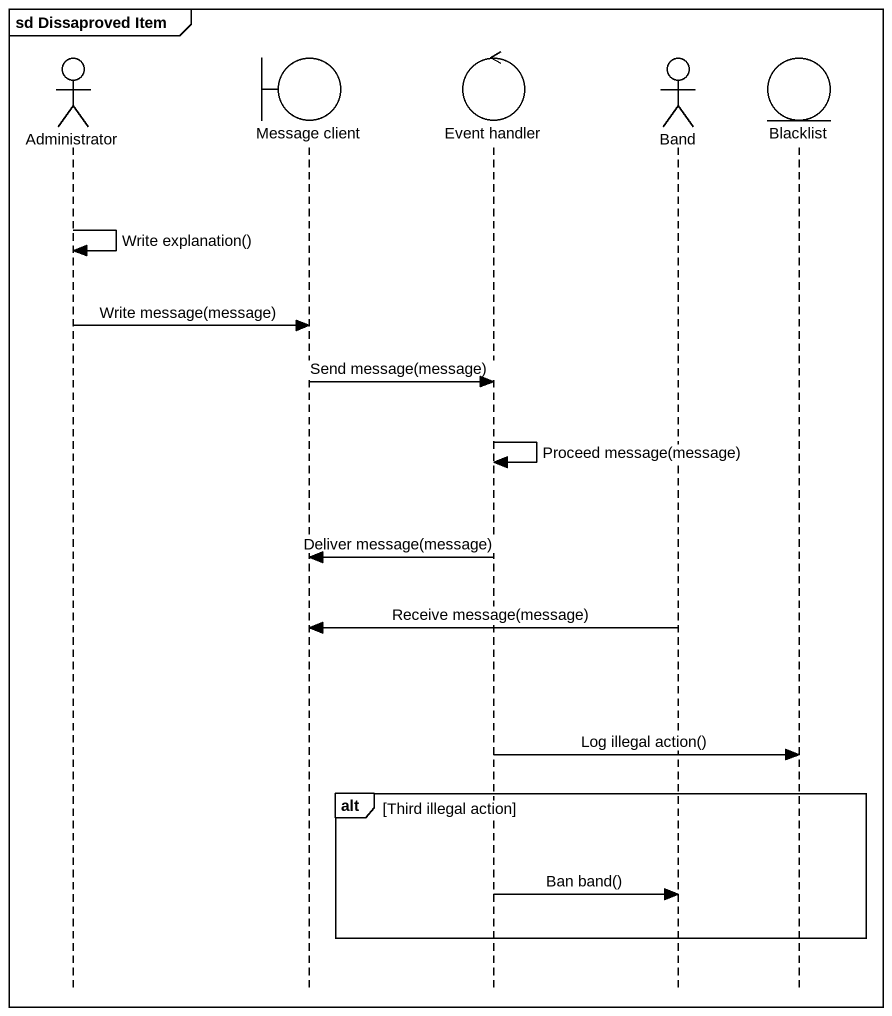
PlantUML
@startuml
mainframe sd Dissaproved Item
hide footbox
actor Administrator
boundary "Message client" as Message_client
control "Event handler" as Event_handler
actor Band
entity Blacklist

Administrator -> Administrator : Write explanation()
Administrator -> Message_client : Write message(message)
Message_client -> Event_handler : Send message(message)
Event_handler -> Event_handler : Proceed message(message)
Event_handler -> Message_client : Deliver message(message)
Band -> Message_client : Receive message(message)
Event_handler -> Blacklist : Log illegal action()
alt Third illegal action
  Event_handler -> Band : Ban band()
end
@enduml
